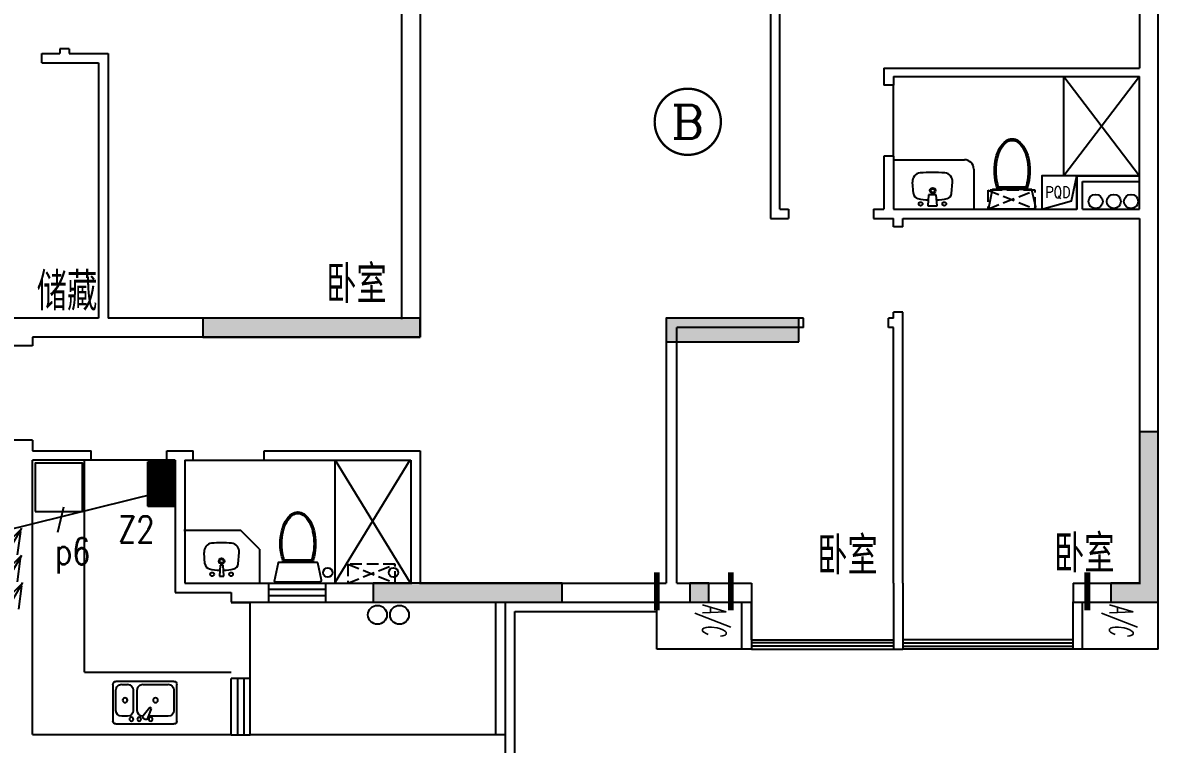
# Model space of a CAD drawing. Extents: x 45735 to 146968, y -75167 to -15767.
# Drawn here: x 76660 to 88663, y -39879 to -32249 of the extents above; entities that cross this region are included whole.
import ezdxf
from ezdxf.enums import TextEntityAlignment as Align

# ---------------------------------------------------------------- set-up
doc = ezdxf.new("R2010")
doc.units = 0
doc.header["$LTSCALE"] = 1000
doc.header["$MEASUREMENT"] = 0
doc.linetypes.add('DASH', pattern=[0.35, 0.25, -0.1])
doc.linetypes.add('DASHED_50', pattern=[0.375, 0.25, -0.125])
doc.layers.get('0').update_dxf_attribs({"linetype": 'CONTINUOUS'})
for name, color, linetype in [('DJ', 4, 'CONTINUOUS'), ('KT', 251, 'CONTINUOUS'), ('PUB_TEXT', 7, 'CONTINUOUS'), ('WALL', 7, 'CONTINUOUS'), ('WINDOW', 7, 'CONTINUOUS'), ('WINDOW_TEXT', 7, 'CONTINUOUS'), ('WIRE', 1, 'CONTINUOUS'), ('厨卫', 251, 'CONTINUOUS'), ('文字', 7, 'CONTINUOUS'), ('构造柱', 7, 'CONTINUOUS'), ('柱', 252, 'CONTINUOUS'), ('热水器', 252, 'CONTINUOUS'), ('空调位', 7, 'CONTINUOUS'), ('管道', 6, 'CONTINUOUS')]:
    doc.layers.add(name, color=color, linetype=linetype)
doc.styles.add('_HZTXT', font='txt.shx', dxfattribs={"width": 0.8, "bigfont": 'hztxt.shx'})
doc.styles.add('COMP', font='COMPLEX', dxfattribs={"bigfont": 'hztxt'})
doc.styles.add('DIM_FONT', font='wcad.shx', dxfattribs={"width": 0.8})
doc.styles.add('HZTXT', font='romans.shx', dxfattribs={"width": 0.8, "bigfont": 'hztxt.shx'})
doc.styles.add('ITALICC', font='italicc.shx', dxfattribs={"width": 0.6})
doc.styles.add('SIMPLEX', font='SIMPLEX.SHX')

# ---------------------------------------------------------------- blocks, each defined once
blk = doc.blocks.new('WC2')
for points in [[(211, 207, 0.354037), (207, 212), (24, 251, 0.477064), (0, 231), (0, -231, 0.477064), (12, -241), (207, -200, 0.354037), (211, -195)], [(218, 163), (218, -150, 0.033558), (269, -165, 0.056391), (405, -181, 0.056391), (541, -165, 0.070142), (644, -126, 0.106098), (721, -59, 0.162033), (743, 6, 0.162033), (721, 71, 0.106098), (644, 138, 0.070142), (541, 178, 0.056391), (405, 193, 0.056391), (269, 178, 0.033558)], [(232, 150), (232, -138, 0.027675), (273, -149, 0.056391), (405, -164, 0.056391), (537, -149, 0.070142), (636, -112, 0.106098), (708, -49, 0.162033), (726, 6, 0.162033), (708, 61, 0.106098), (636, 124, 0.070142), (537, 162, 0.056391), (405, 177, 0.056391), (273, 162, 0.027675)]]:
    blk.add_lwpolyline(points, format="xyb", close=True)
blk = doc.blocks.new('A$C09C21FE1')
at = {"layer": 'DJ'}
for p, q in [((367, 606), (619, 1036)), ((603, 1018), (404, 820)), ((603, 1002), (570, 754)), ((274, 451), (0, 0)), ((249, 442), (60, 288)), ((273, 439), (240, 190))]:
    blk.add_line(p, q, dxfattribs=at)
at = {"layer": 'DJ', "const_width": 93.3}
blk.add_lwpolyline([(280, 524, 1), (373, 524, 1)], format="xyb", close=True, dxfattribs=at)
blk = doc.blocks.new('A$C0D3133EA')
at = {"layer": 'WIRE'}
for p in [(2, 575), (0, 290), (13, 0)]:
    blk.add_blockref('A$C09C21FE1', p, dxfattribs=at)
blk = doc.blocks.new('M_E29JIV')
at = {"color": 0, "linetype": 'ByBlock'}
for p, q in [((0, -307), (0, 307)), ((31, 338), (419, 338)), ((82, 245), (82, 40)), ((358, 307), (143, 307)), ((419, -20), (419, 245)), ((450, 307), (450, -307)), ((48, 2), (57, -12)), ((59, 31), (163, 70)), ((173, 53), (87, -18)), ((163, 70), (173, 53)), ((143, -82), (358, -82)), ((82, -184), (82, -245)), ((358, -123), (143, -123)), ((419, -245), (419, -184)), ((419, -338), (31, -338)), ((143, -307), (358, -307))]:
    blk.add_line(p, q, dxfattribs=at)
for centre, radius in [((251, 112), 25.6), ((51, 61), 20.5), ((51, -61), 20.5), ((51, -143), 20.5), ((251, -210), 25.6)]:
    blk.add_circle(centre, radius, dxfattribs=at)
for centre, radius, start, end in [((31, 307), 30.7, 90, 180), ((143, 245), 61.4, 90, 180), ((358, 245), 61.4, 0, 90), ((419, 307), 30.7, 0, 90), ((66, 12), 20.5, 110.5377, 210), ((74, -2), 20.5, 210, 309.4623), ((143, -20), 61.4, 180, 270), ((358, -20), 61.4, 270, 0), ((143, -184), 61.4, 90, 180), ((358, -184), 61.4, 0, 90), ((31, -307), 30.7, 180, 270), ((143, -245), 61.4, 180, 270), ((358, -245), 61.4, 270, 0), ((419, -307), 30.7, 270, 0)]:
    blk.add_arc(centre, radius, start, end, dxfattribs=at)
at = {"style": 'DIM_FONT', "width": 0.8, "flags": 9}
for tag in ['XSIZE', 'YSIZE']:
    blk.add_attdef(tag, (0, 0), '', height=0.5, dxfattribs=at)
blk = doc.blocks.new('RSQ')
at = {"layer": '热水器', "linetype": 'DASH', "ltscale": 0.5}
for p, q in [((-250, 0), (250, -200)), ((-250, -200), (250, 0))]:
    blk.add_line(p, q, dxfattribs=at)
blk.add_lwpolyline([(250, 0), (-250, 0), (-250, -200), (250, -200)], close=True, dxfattribs=at)
blk = doc.blocks.new('_WBLK')
for p, q in [((-0.5, 0.5), (0.5, 0.5)), ((0.5, 0.167), (-0.5, 0.167)), ((0.5, -0.167), (-0.5, -0.167)), ((-0.5, -0.5), (0.5, -0.5))]:
    blk.add_line(p, q)
at = {"layer": 'WINDOW_TEXT', "style": 'SIMPLEX', "flags": 9}
blk.add_attdef('A', text='', height=1, dxfattribs=at).set_placement((0, 1.5), align=Align.MIDDLE)
blk = doc.blocks.new('*X23')
at = {"color": 0}
for p, q in [((42.111, 32.993), (42.361, 33.243)), ((42.111, 32.995), (42.359, 33.243)), ((42.111, 32.997), (42.358, 33.243)), ((42.111, 32.998), (42.356, 33.243)), ((42.111, 33), (42.354, 33.243)), ((42.111, 33.002), (42.352, 33.243)), ((42.111, 33.004), (42.351, 33.243)), ((42.111, 33.006), (42.349, 33.243)), ((42.111, 33.007), (42.347, 33.243)), ((42.111, 33.009), (42.345, 33.243)), ((42.111, 33.011), (42.344, 33.243)), ((42.111, 33.013), (42.342, 33.243)), ((42.111, 33.014), (42.34, 33.243)), ((42.111, 33.016), (42.338, 33.243)), ((42.111, 33.018), (42.336, 33.243)), ((42.111, 33.02), (42.335, 33.243)), ((42.111, 33.021), (42.333, 33.243)), ((42.111, 33.023), (42.331, 33.243)), ((42.111, 33.025), (42.329, 33.243)), ((42.111, 33.027), (42.328, 33.243)), ((42.111, 33.028), (42.326, 33.243)), ((42.111, 33.03), (42.324, 33.243)), ((42.111, 33.032), (42.322, 33.243)), ((42.111, 33.034), (42.321, 33.243)), ((42.111, 33.036), (42.319, 33.243)), ((42.111, 33.037), (42.317, 33.243)), ((42.111, 33.039), (42.315, 33.243)), ((42.111, 33.041), (42.313, 33.243)), ((42.111, 33.043), (42.312, 33.243)), ((42.111, 33.044), (42.31, 33.243)), ((42.111, 33.046), (42.308, 33.243)), ((42.111, 33.048), (42.306, 33.243)), ((42.111, 33.05), (42.305, 33.243)), ((42.111, 33.051), (42.303, 33.243)), ((42.111, 33.053), (42.301, 33.243)), ((42.111, 33.055), (42.299, 33.243)), ((42.111, 33.057), (42.298, 33.243)), ((42.111, 33.059), (42.296, 33.243)), ((42.111, 33.06), (42.294, 33.243)), ((42.111, 33.062), (42.292, 33.243)), ((42.111, 33.064), (42.291, 33.243)), ((42.111, 33.066), (42.289, 33.243)), ((42.111, 33.067), (42.287, 33.243)), ((42.111, 33.069), (42.285, 33.243)), ((42.111, 33.071), (42.283, 33.243)), ((42.111, 33.073), (42.282, 33.243)), ((42.111, 33.074), (42.28, 33.243)), ((42.111, 33.076), (42.278, 33.243)), ((42.111, 33.078), (42.276, 33.243)), ((42.111, 33.08), (42.275, 33.243)), ((42.111, 33.082), (42.273, 33.243)), ((42.111, 33.083), (42.271, 33.243)), ((42.111, 33.085), (42.269, 33.243)), ((42.111, 33.087), (42.268, 33.243)), ((42.111, 33.089), (42.266, 33.243)), ((42.111, 33.09), (42.264, 33.243)), ((42.111, 33.092), (42.262, 33.243)), ((42.111, 33.094), (42.26, 33.243)), ((42.111, 33.096), (42.259, 33.243)), ((42.111, 33.097), (42.257, 33.243)), ((42.111, 33.099), (42.255, 33.243)), ((42.111, 33.101), (42.253, 33.243)), ((42.111, 33.103), (42.252, 33.243)), ((42.111, 33.104), (42.25, 33.243)), ((42.111, 33.106), (42.248, 33.243)), ((42.111, 33.108), (42.246, 33.243)), ((42.111, 33.11), (42.245, 33.243)), ((42.111, 33.112), (42.243, 33.243)), ((42.111, 33.113), (42.241, 33.243)), ((42.111, 33.115), (42.239, 33.243)), ((42.111, 33.117), (42.237, 33.243)), ((42.111, 33.119), (42.236, 33.243)), ((42.111, 33.12), (42.234, 33.243)), ((42.111, 33.122), (42.232, 33.243)), ((42.111, 33.124), (42.23, 33.243)), ((42.111, 33.126), (42.229, 33.243)), ((42.111, 33.127), (42.227, 33.243)), ((42.111, 33.129), (42.225, 33.243)), ((42.111, 33.131), (42.223, 33.243)), ((42.111, 33.133), (42.222, 33.243)), ((42.111, 33.135), (42.22, 33.243)), ((42.111, 33.136), (42.218, 33.243)), ((42.111, 33.138), (42.216, 33.243)), ((42.111, 33.14), (42.214, 33.243)), ((42.111, 33.142), (42.213, 33.243)), ((42.111, 33.143), (42.211, 33.243)), ((42.111, 33.145), (42.209, 33.243)), ((42.111, 33.147), (42.207, 33.243)), ((42.111, 33.149), (42.206, 33.243)), ((42.111, 33.15), (42.204, 33.243)), ((42.111, 33.152), (42.202, 33.243)), ((42.111, 33.154), (42.2, 33.243)), ((42.111, 33.156), (42.199, 33.243)), ((42.111, 33.158), (42.197, 33.243)), ((42.111, 33.159), (42.195, 33.243)), ((42.111, 33.161), (42.193, 33.243)), ((42.111, 33.163), (42.192, 33.243)), ((42.111, 33.165), (42.19, 33.243)), ((42.111, 33.166), (42.188, 33.243)), ((42.111, 33.168), (42.186, 33.243)), ((42.111, 33.17), (42.184, 33.243)), ((42.111, 33.172), (42.183, 33.243)), ((42.111, 33.173), (42.181, 33.243)), ((42.111, 33.175), (42.179, 33.243)), ((42.111, 33.177), (42.177, 33.243)), ((42.111, 33.179), (42.176, 33.243)), ((42.111, 33.181), (42.174, 33.243)), ((42.111, 33.182), (42.172, 33.243)), ((42.111, 33.184), (42.17, 33.243)), ((42.111, 33.186), (42.169, 33.243)), ((42.111, 33.188), (42.167, 33.243)), ((42.111, 33.189), (42.165, 33.243)), ((42.111, 33.191), (42.163, 33.243)), ((42.111, 33.193), (42.161, 33.243)), ((42.111, 33.195), (42.16, 33.243)), ((42.111, 33.196), (42.158, 33.243)), ((42.111, 33.198), (42.156, 33.243)), ((42.111, 33.2), (42.154, 33.243)), ((42.111, 33.202), (42.153, 33.243)), ((42.111, 33.203), (42.151, 33.243)), ((42.111, 33.205), (42.149, 33.243)), ((42.111, 33.207), (42.147, 33.243)), ((42.111, 33.209), (42.146, 33.243)), ((42.111, 33.211), (42.144, 33.243)), ((42.111, 33.212), (42.142, 33.243)), ((42.111, 33.214), (42.14, 33.243)), ((42.111, 33.216), (42.138, 33.243)), ((42.111, 33.218), (42.137, 33.243)), ((42.111, 33.219), (42.135, 33.243)), ((42.111, 33.221), (42.133, 33.243)), ((42.111, 33.223), (42.131, 33.243)), ((42.111, 33.225), (42.13, 33.243)), ((42.111, 33.226), (42.128, 33.243)), ((42.111, 33.228), (42.126, 33.243)), ((42.111, 33.23), (42.124, 33.243)), ((42.111, 33.232), (42.123, 33.243)), ((42.111, 33.234), (42.121, 33.243)), ((42.111, 33.235), (42.119, 33.243)), ((42.111, 33.237), (42.117, 33.243)), ((42.111, 33.239), (42.115, 33.243)), ((42.111, 33.241), (42.114, 33.243)), ((42.111, 33.242), (42.112, 33.243)), ((42.113, 32.993), (42.363, 33.243)), ((42.115, 32.993), (42.365, 33.243)), ((42.117, 32.993), (42.367, 33.243)), ((42.118, 32.993), (42.368, 33.243)), ((42.12, 32.993), (42.37, 33.243)), ((42.122, 32.993), (42.372, 33.243)), ((42.124, 32.993), (42.374, 33.243)), ((42.125, 32.993), (42.375, 33.243)), ((42.127, 32.993), (42.377, 33.243)), ((42.129, 32.993), (42.379, 33.243)), ((42.131, 32.993), (42.381, 33.243)), ((42.132, 32.993), (42.382, 33.243)), ((42.134, 32.993), (42.384, 33.243)), ((42.136, 32.993), (42.386, 33.243)), ((42.138, 32.993), (42.388, 33.243)), ((42.14, 32.993), (42.39, 33.243)), ((42.141, 32.993), (42.391, 33.243)), ((42.143, 32.993), (42.393, 33.243)), ((42.145, 32.993), (42.395, 33.243)), ((42.147, 32.993), (42.397, 33.243)), ((42.148, 32.993), (42.398, 33.243)), ((42.15, 32.993), (42.4, 33.243)), ((42.152, 32.993), (42.402, 33.243)), ((42.154, 32.993), (42.404, 33.243)), ((42.155, 32.993), (42.405, 33.243)), ((42.157, 32.993), (42.407, 33.243)), ((42.159, 32.993), (42.409, 33.243)), ((42.161, 32.993), (42.411, 33.243)), ((42.162, 32.993), (42.412, 33.243)), ((42.164, 32.993), (42.414, 33.243)), ((42.166, 32.993), (42.416, 33.243)), ((42.168, 32.993), (42.418, 33.243)), ((42.17, 32.993), (42.42, 33.243)), ((42.171, 32.993), (42.421, 33.243)), ((42.173, 32.993), (42.423, 33.243)), ((42.175, 32.993), (42.425, 33.243)), ((42.177, 32.993), (42.427, 33.243)), ((42.178, 32.993), (42.428, 33.243)), ((42.18, 32.993), (42.43, 33.243)), ((42.182, 32.993), (42.432, 33.243)), ((42.184, 32.993), (42.434, 33.243)), ((42.185, 32.993), (42.435, 33.243)), ((42.187, 32.993), (42.437, 33.243)), ((42.189, 32.993), (42.439, 33.243)), ((42.191, 32.993), (42.441, 33.243)), ((42.193, 32.993), (42.443, 33.243)), ((42.194, 32.993), (42.444, 33.243)), ((42.196, 32.993), (42.446, 33.243)), ((42.198, 32.993), (42.448, 33.243)), ((42.2, 32.993), (42.45, 33.243)), ((42.201, 32.993), (42.451, 33.243)), ((42.203, 32.993), (42.453, 33.243)), ((42.205, 32.993), (42.455, 33.243)), ((42.207, 32.993), (42.457, 33.243)), ((42.208, 32.993), (42.458, 33.243)), ((42.21, 32.993), (42.46, 33.243)), ((42.212, 32.993), (42.462, 33.243)), ((42.214, 32.993), (42.464, 33.243)), ((42.216, 32.993), (42.466, 33.243)), ((42.217, 32.993), (42.467, 33.243)), ((42.219, 32.993), (42.469, 33.243)), ((42.221, 32.993), (42.471, 33.243)), ((42.223, 32.993), (42.473, 33.243)), ((42.224, 32.993), (42.474, 33.243)), ((42.226, 32.993), (42.476, 33.243)), ((42.228, 32.993), (42.478, 33.243)), ((42.23, 32.993), (42.48, 33.243)), ((42.231, 32.993), (42.481, 33.243)), ((42.233, 32.993), (42.483, 33.243)), ((42.235, 32.993), (42.485, 33.243)), ((42.237, 32.993), (42.487, 33.243)), ((42.238, 32.993), (42.488, 33.243)), ((42.24, 32.993), (42.49, 33.243)), ((42.242, 32.993), (42.492, 33.243)), ((42.244, 32.993), (42.494, 33.243)), ((42.246, 32.993), (42.496, 33.243)), ((42.247, 32.993), (42.497, 33.243)), ((42.249, 32.993), (42.499, 33.243)), ((42.251, 32.993), (42.501, 33.243)), ((42.253, 32.993), (42.503, 33.243)), ((42.254, 32.993), (42.504, 33.243)), ((42.256, 32.993), (42.506, 33.243)), ((42.258, 32.993), (42.508, 33.243)), ((42.26, 32.993), (42.51, 33.243)), ((42.261, 32.993), (42.511, 33.243)), ((42.263, 32.993), (42.511, 33.241)), ((42.265, 32.993), (42.511, 33.239)), ((42.267, 32.993), (42.511, 33.238)), ((42.269, 32.993), (42.511, 33.236)), ((42.27, 32.993), (42.511, 33.234)), ((42.272, 32.993), (42.511, 33.232)), ((42.274, 32.993), (42.511, 33.23)), ((42.276, 32.993), (42.511, 33.229)), ((42.277, 32.993), (42.511, 33.227)), ((42.279, 32.993), (42.511, 33.225)), ((42.281, 32.993), (42.511, 33.223)), ((42.283, 32.993), (42.511, 33.222)), ((42.284, 32.993), (42.511, 33.22)), ((42.286, 32.993), (42.511, 33.218)), ((42.288, 32.993), (42.511, 33.216)), ((42.29, 32.993), (42.511, 33.215)), ((42.292, 32.993), (42.511, 33.213)), ((42.293, 32.993), (42.511, 33.211)), ((42.295, 32.993), (42.511, 33.209)), ((42.297, 32.993), (42.511, 33.208)), ((42.299, 32.993), (42.511, 33.206)), ((42.3, 32.993), (42.511, 33.204)), ((42.302, 32.993), (42.511, 33.202)), ((42.304, 32.993), (42.511, 33.2)), ((42.306, 32.993), (42.511, 33.199)), ((42.307, 32.993), (42.511, 33.197)), ((42.309, 32.993), (42.511, 33.195)), ((42.311, 32.993), (42.511, 33.193)), ((42.313, 32.993), (42.511, 33.192)), ((42.315, 32.993), (42.511, 33.19)), ((42.316, 32.993), (42.511, 33.188)), ((42.318, 32.993), (42.511, 33.186)), ((42.32, 32.993), (42.511, 33.185)), ((42.322, 32.993), (42.511, 33.183)), ((42.323, 32.993), (42.511, 33.181)), ((42.325, 32.993), (42.511, 33.179)), ((42.327, 32.993), (42.511, 33.177)), ((42.329, 32.993), (42.511, 33.176)), ((42.33, 32.993), (42.511, 33.174)), ((42.332, 32.993), (42.511, 33.172)), ((42.334, 32.993), (42.511, 33.17)), ((42.336, 32.993), (42.511, 33.169)), ((42.337, 32.993), (42.511, 33.167)), ((42.339, 32.993), (42.511, 33.165)), ((42.341, 32.993), (42.511, 33.163)), ((42.343, 32.993), (42.511, 33.162)), ((42.345, 32.993), (42.511, 33.16)), ((42.346, 32.993), (42.511, 33.158)), ((42.348, 32.993), (42.511, 33.156)), ((42.35, 32.993), (42.511, 33.154)), ((42.352, 32.993), (42.511, 33.153)), ((42.353, 32.993), (42.511, 33.151)), ((42.355, 32.993), (42.511, 33.149)), ((42.357, 32.993), (42.511, 33.147)), ((42.359, 32.993), (42.511, 33.146)), ((42.36, 32.993), (42.511, 33.144)), ((42.362, 32.993), (42.511, 33.142)), ((42.364, 32.993), (42.511, 33.14)), ((42.366, 32.993), (42.511, 33.139)), ((42.368, 32.993), (42.511, 33.137)), ((42.369, 32.993), (42.511, 33.135)), ((42.371, 32.993), (42.511, 33.133)), ((42.373, 32.993), (42.511, 33.131)), ((42.375, 32.993), (42.511, 33.13)), ((42.376, 32.993), (42.511, 33.128)), ((42.378, 32.993), (42.511, 33.126)), ((42.38, 32.993), (42.511, 33.124)), ((42.382, 32.993), (42.511, 33.123)), ((42.383, 32.993), (42.511, 33.121)), ((42.385, 32.993), (42.511, 33.119)), ((42.387, 32.993), (42.511, 33.117)), ((42.389, 32.993), (42.511, 33.116)), ((42.391, 32.993), (42.511, 33.114)), ((42.392, 32.993), (42.511, 33.112)), ((42.394, 32.993), (42.511, 33.11)), ((42.396, 32.993), (42.511, 33.109)), ((42.398, 32.993), (42.511, 33.107)), ((42.399, 32.993), (42.511, 33.105)), ((42.401, 32.993), (42.511, 33.103)), ((42.403, 32.993), (42.511, 33.101)), ((42.405, 32.993), (42.511, 33.1)), ((42.406, 32.993), (42.511, 33.098)), ((42.408, 32.993), (42.511, 33.096)), ((42.41, 32.993), (42.511, 33.094)), ((42.412, 32.993), (42.511, 33.093)), ((42.414, 32.993), (42.511, 33.091)), ((42.415, 32.993), (42.511, 33.089)), ((42.417, 32.993), (42.511, 33.087)), ((42.419, 32.993), (42.511, 33.086)), ((42.421, 32.993), (42.511, 33.084)), ((42.422, 32.993), (42.511, 33.082)), ((42.424, 32.993), (42.511, 33.08)), ((42.426, 32.993), (42.511, 33.078)), ((42.428, 32.993), (42.511, 33.077)), ((42.429, 32.993), (42.511, 33.075)), ((42.431, 32.993), (42.511, 33.073)), ((42.433, 32.993), (42.511, 33.071)), ((42.435, 32.993), (42.511, 33.07)), ((42.436, 32.993), (42.511, 33.068)), ((42.438, 32.993), (42.511, 33.066)), ((42.44, 32.993), (42.511, 33.064)), ((42.442, 32.993), (42.511, 33.063)), ((42.444, 32.993), (42.511, 33.061)), ((42.445, 32.993), (42.511, 33.059)), ((42.447, 32.993), (42.511, 33.057)), ((42.449, 32.993), (42.511, 33.055)), ((42.451, 32.993), (42.511, 33.054)), ((42.452, 32.993), (42.511, 33.052)), ((42.454, 32.993), (42.511, 33.05)), ((42.456, 32.993), (42.511, 33.048)), ((42.458, 32.993), (42.511, 33.047)), ((42.459, 32.993), (42.511, 33.045)), ((42.461, 32.993), (42.511, 33.043)), ((42.463, 32.993), (42.511, 33.041)), ((42.465, 32.993), (42.511, 33.04)), ((42.467, 32.993), (42.511, 33.038)), ((42.468, 32.993), (42.511, 33.036)), ((42.47, 32.993), (42.511, 33.034)), ((42.472, 32.993), (42.511, 33.033)), ((42.474, 32.993), (42.511, 33.031)), ((42.475, 32.993), (42.511, 33.029)), ((42.477, 32.993), (42.511, 33.027)), ((42.479, 32.993), (42.511, 33.025)), ((42.481, 32.993), (42.511, 33.024)), ((42.482, 32.993), (42.511, 33.022)), ((42.484, 32.993), (42.511, 33.02)), ((42.486, 32.993), (42.511, 33.018)), ((42.488, 32.993), (42.511, 33.017)), ((42.49, 32.993), (42.511, 33.015)), ((42.491, 32.993), (42.511, 33.013)), ((42.493, 32.993), (42.511, 33.011)), ((42.495, 32.993), (42.511, 33.01)), ((42.497, 32.993), (42.511, 33.008)), ((42.498, 32.993), (42.511, 33.006)), ((42.5, 32.993), (42.511, 33.004)), ((42.502, 32.993), (42.511, 33.002)), ((42.504, 32.993), (42.511, 33.001)), ((42.505, 32.993), (42.511, 32.999)), ((42.507, 32.993), (42.511, 32.997)), ((42.509, 32.993), (42.511, 32.995))]:
    blk.add_line(p, q, dxfattribs=at)
blk = doc.blocks.new('A8')
at = {"layer": 'DJ'}
for p, q in [((390, -308), (1326, -308)), ((390, -308), (390, -893)), ((1326, -308), (1326, -893)), ((390, -893), (1326, -893))]:
    blk.add_line(p, q, dxfattribs=at)
blk.add_solid([(390, -893), (390, -308), (1326, -893), (1326, -308)], dxfattribs=at)
at = {"layer": 'DJ', "xscale": 2340, "yscale": 2340, "zscale": 2340}
blk.add_blockref('*X23', (-98150, -78097), dxfattribs=at)
blk = doc.blocks.new('配电箱')
at = {"layer": 'DJ', "xscale": 0.5, "yscale": 0.5, "zscale": 0.5, "rotation": 180}
blk.add_blockref('A8', (380, -626), dxfattribs=at)
blk = doc.blocks.new('_INDEX1')
at = {"const_width": 0.035}
blk.add_lwpolyline([(-0.5, 0, 1), (0.5, 0, 1)], format="xyb", close=True, dxfattribs=at)
at = {"style": 'COMP', "width": 2.333333}
blk.add_attdef('1', text='', height=0.5, dxfattribs=at).set_placement((-0.25, -0.25), (0.25, -0.25), align=Align.FIT)
blk = doc.blocks.new('A')
at = {"layer": '厨卫'}
blk.add_lwpolyline([(-370, 0), (-59, 85), (0, 350)], dxfattribs=at)
blk.add_lwpolyline([(-370, 0), (0, 0), (0, 350), (-370, 350)], close=True, dxfattribs=at)
at = {"layer": '厨卫', "style": 'HZTXT', "width": 0.8}
blk.add_text('PQD', height=120, dxfattribs=at).set_placement((-333, 118))

msp = doc.modelspace()

# ---------------------------------------------------------------- hatches: boundary and pattern name
at = {"layer": '构造柱'}
msp.add_hatch(color=256, dxfattribs=at).paths.add_polyline_path([(83712.6, -38375.5), (83912.6, -38375.5), (83912.6, -38175.5), (83712.6, -38175.5)])
at = {"layer": '柱'}
h = msp.add_hatch(color=256, dxfattribs=at)
h.paths.add_polyline_path([(69762.6, -39974.5), (69762.6, -39774.5), (70462.6, -39774.5), (70462.6, -42174.5), (69662.6, -42174.5), (69662.6, -41974.5), (70262.6, -41974.5), (70262.6, -39974.5)])
h.paths.add_polyline_path([(56662.6, -42774.5), (56162.6, -42774.5), (56162.6, -44374.5), (56362.6, -44374.5), (56362.6, -42974.5), (56662.6, -42974.5)])
h.paths.add_polyline_path([(56162.6, -46274.5), (56362.6, -46274.5), (56362.6, -48074.5), (56812.6, -48074.5), (56812.6, -48274.5), (56162.6, -48274.5)])
h.paths.add_polyline_path([(53562.6, -36574.5), (53762.6, -36574.5), (53762.6, -38174.5), (54062.6, -38174.5), (54062.6, -38374.5), (53562.6, -38374.5)])
h.paths.add_polyline_path([(54062.6, -28974.5), (53562.6, -28974.5), (53562.6, -31974.5), (53762.6, -31974.5), (53762.6, -29174.5), (54062.6, -29174.5)])
h.paths.add_polyline_path([(59362.6, -48074.5), (59362.6, -48274.5), (60762.6, -48274.5), (60762.6, -48074.5), (60062.6, -48074.5), (60062.6, -47274.5), (59862.6, -47274.5), (59862.6, -48074.5)])
h.paths.add_polyline_path([(60162.6, -41574.5), (60662.6, -41574.5), (60662.6, -43564.5), (60462.6, -43564.5), (60462.6, -41774.5), (60162.6, -41774.5)])
h.paths.add_polyline_path([(65362.6, -47174.5), (65562.6, -47174.5), (65562.6, -48774.5), (65362.6, -48774.5)])
h.paths.add_polyline_path([(69662.6, -46774.5), (69862.6, -46774.5), (69862.6, -48774.5), (69662.6, -48774.5)])
h.paths.add_polyline_path([(65562.6, -41574.5), (65562.6, -41774.5), (63562.6, -41774.5), (63562.6, -41574.5)])
h.paths.add_polyline_path([(68662.6, -39974.5), (68662.6, -39774.5), (67962.6, -39774.5), (67962.6, -42174.5), (68762.6, -42174.5), (68762.6, -41974.5), (68162.6, -41974.5), (68162.6, -39974.5)])
h.paths.add_polyline_path([(68162.6, -39974.5), (68162.6, -41974.5)], flags=16)
h.paths.add_polyline_path([(61362.6, -35574.5), (61362.6, -35374.5), (63662.6, -35374.5), (63662.6, -35574.5)])
h.paths.add_polyline_path([(57362.6, -35624.5), (57362.6, -35374.5), (58762.6, -35374.5), (58762.6, -35624.5)])
h.paths.add_polyline_path([(59862.6, -38374.5), (59862.6, -38174.5), (61862.6, -38174.5), (61862.6, -38374.5)])
h.paths.add_polyline_path([(56962.6, -28974.5), (57662.6, -28974.5), (57662.6, -30274.5), (57662.6, -30474.5), (57462.6, -30474.5), (57462.6, -29174.5), (56962.6, -29174.5)])
h.paths.add_polyline_path([(69662.6, -34574.5), (69862.6, -34574.5), (69862.6, -35574.5), (68562.6, -35574.5), (68562.6, -35374.5), (69662.6, -35374.5)])
h.paths.add_polyline_path([(63462.6, -31574.5), (63662.6, -31574.5), (63662.6, -27574.5), (63462.6, -27574.5)])
h.paths.add_polyline_path([(69662.6, -30974.5), (69862.6, -30974.5), (69862.6, -27574.5), (69662.6, -27574.5)])
h.paths.add_polyline_path([(84862.6, -35624.5), (84862.6, -35374.5), (83462.6, -35374.5), (83462.6, -35624.5)])
h.paths.add_polyline_path([(76662.6, -41574.5), (76662.6, -41774.5), (78662.6, -41774.5), (78662.6, -41574.5)])
h.paths.add_polyline_path([(72562.6, -46774.5), (72362.6, -46774.5), (72362.6, -48774.5), (72562.6, -48774.5)])
h.paths.add_polyline_path([(76862.6, -47174.5), (76662.6, -47174.5), (76662.6, -48774.5), (76862.6, -48774.5)])
h.paths.add_polyline_path([(73562.6, -39974.5), (73562.6, -39774.5), (74262.6, -39774.5), (74262.6, -42174.5), (73462.6, -42174.5), (73462.6, -41974.5), (74062.6, -41974.5), (74062.6, -39974.5)])
h.paths.add_polyline_path([(72462.6, -39974.5), (72462.6, -39774.5), (71762.6, -39774.5), (71762.6, -42174.5), (72562.6, -42174.5), (72562.6, -41974.5), (71962.6, -41974.5), (71962.6, -39974.5)])
h.paths.add_polyline_path([(74062.6, -39974.5), (74062.6, -41974.5)], flags=16)
h.paths.add_polyline_path([(82862.6, -48074.5), (82862.6, -48274.5), (81462.6, -48274.5), (81462.6, -48074.5), (82162.6, -48074.5), (82162.6, -47274.5), (82362.6, -47274.5), (82362.6, -48074.5)])
h.paths.add_polyline_path([(82062.6, -41574.5), (81562.6, -41574.5), (81562.6, -43564.5), (81762.6, -43564.5), (81762.6, -41774.5), (82062.6, -41774.5)])
h.paths.add_polyline_path([(72562.6, -34574.5), (72362.6, -34574.5), (72362.6, -35574.5), (73662.6, -35574.5), (73662.6, -35374.5), (72562.6, -35374.5)])
h.paths.add_polyline_path([(72562.6, -30974.5), (72362.6, -30974.5), (72362.6, -27574.5), (72562.6, -27574.5)])
h.paths.add_polyline_path([(80862.6, -35574.5), (80862.6, -35374.5), (78562.6, -35374.5), (78562.6, -35574.5)])
h.paths.add_polyline_path([(82362.6, -38374.5), (82362.6, -38174.5), (80362.6, -38174.5), (80362.6, -38374.5)])
h.paths.add_polyline_path([(78762.6, -31574.5), (78562.6, -31574.5), (78562.6, -27574.5), (78762.6, -27574.5)])
h.paths.add_polyline_path([(86062.6, -46274.5), (85862.6, -46274.5), (85862.6, -48074.5), (85412.6, -48074.5), (85412.6, -48274.5), (86062.6, -48274.5)])
h.paths.add_polyline_path([(85562.6, -42774.5), (86062.6, -42774.5), (86062.6, -44374.5), (85862.6, -44374.5), (85862.6, -42974.5), (85562.6, -42974.5)])
h.paths.add_polyline_path([(88662.6, -36574.5), (88462.6, -36574.5), (88462.6, -38174.5), (88162.6, -38174.5), (88162.6, -38374.5), (88662.6, -38374.5)])
h.paths.add_polyline_path([(85262.6, -28974.5), (84562.6, -28974.5), (84562.6, -30274.5), (84562.6, -30474.5), (84762.6, -30474.5), (84762.6, -29174.5), (85262.6, -29174.5)])
h.paths.add_polyline_path([(88162.6, -28974.5), (88662.6, -28974.5), (88662.6, -31974.5), (88462.6, -31974.5), (88462.6, -29174.5), (88162.6, -29174.5)])

# ---------------------------------------------------------------- linework, layer by layer
for p, q in [((79262.6, -38174.5), (79862.6, -38174.5)), ((79862.6, -38241.1), (79262.6, -38241.1)), ((79862.6, -38307.8), (79262.6, -38307.8)), ((79262.6, -38374.5), (79862.6, -38374.5)), ((84362.6, -38774.1), (85862.6, -38774.1)), ((85862.6, -38807.4), (84362.6, -38807.4)), ((85862.6, -38840.8), (84362.6, -38840.8)), ((84362.6, -38874.1), (85862.6, -38874.1)), ((87762.6, -38774.1), (85962.6, -38774.1)), ((85962.6, -38807.4), (87762.6, -38807.4)), ((85962.6, -38840.8), (87762.6, -38840.8)), ((87762.6, -38874.1), (85962.6, -38874.1))]:
    msp.add_line(p, q)
at = {"layer": 'DJ', "linetype": 'ByBlock'}
msp.add_line((77030.1, -37635.7), (77094, -37367.2), dxfattribs=at)
at = {"layer": 'KT', "const_width": 60}
for points in [[(83362.6, -38062.2), (83362.6, -38462.2)], [(84143.5, -38062.2), (84143.5, -38462.2)], [(87912.6, -38062.2), (87912.6, -38462.2)]]:
    msp.add_lwpolyline(points, dxfattribs=at)
at = {"layer": 'WALL'}
for p, q in [((88662.6, -38374.5), (88662.6, -28973.4)), ((84662.6, -34219.4), (84662.6, -29163.4)), ((88462.6, -29163.4), (88462.6, -32729.4)), ((80862.6, -30474.4), (80862.6, -35574.5)), ((84562.6, -30474.4), (84562.6, -34319.4)), ((80662.6, -31574.5), (80662.6, -35384.5)), ((77152.6, -32524.5), (77052.6, -32524.5)), ((77052.6, -32524.5), (77052.6, -32574.5)), ((77152.6, -32524.5), (77152.6, -32574.5)), ((76862.6, -32574.5), (77052.6, -32574.5)), ((76862.6, -32674.5), (76862.6, -32574.5)), ((77152.6, -32574.5), (77562.6, -32574.5)), ((77562.6, -32574.5), (77562.6, -35374.5)), ((76862.6, -32674.5), (77462.6, -32674.5)), ((77462.6, -32674.5), (77462.6, -35374.5)), ((85762.6, -32729.4), (88462.6, -32729.4)), ((85762.6, -32729.4), (85762.6, -32909.4)), ((85862.6, -32819.4), (88462.6, -32819.4)), ((85862.6, -32819.4), (85862.6, -32909.4)), ((88462.6, -34219.4), (88462.6, -32819.4)), ((85862.6, -32909.4), (85762.6, -32909.4)), ((85862.6, -33659.4), (85762.6, -33659.4)), ((85762.6, -33659.4), (85762.6, -34219.4)), ((85862.6, -33659.4), (85862.6, -34219.4)), ((87802.6, -33869.4), (87802.6, -34219.4)), ((87802.6, -33869.4), (88462.6, -33869.4)), ((87862.6, -34219.4), (87862.6, -33929.4)), ((87862.6, -33929.4), (88462.6, -33929.4)), ((84562.6, -34319.4), (84752.6, -34319.4)), ((84662.6, -34219.4), (84752.6, -34219.4)), ((84752.6, -34219.4), (84752.6, -34319.4)), ((85652.6, -34219.4), (85652.6, -34319.4)), ((85652.6, -34219.4), (85762.6, -34219.4)), ((85652.6, -34319.4), (85862.6, -34319.4)), ((85862.6, -34219.4), (87802.6, -34219.4)), ((85862.6, -34409.4), (85862.6, -34319.4)), ((85962.6, -34319.4), (88462.6, -34319.4)), ((85962.6, -34409.4), (85962.6, -34319.4)), ((87862.6, -34219.4), (88462.6, -34219.4)), ((88462.6, -34319.4), (88462.6, -38184.5)), ((85962.6, -34409.4), (85862.6, -34409.4)), ((77462.6, -35374.5), (75962.6, -35374.5)), ((80672.6, -35374.5), (77562.6, -35374.5)), ((83462.6, -35373.4), (83462.6, -38174.5)), ((84912.6, -35373.4), (83462.6, -35373.4)), ((84912.6, -35473.4), (84912.6, -35373.4)), ((85812.6, -35473.4), (85812.6, -35373.4)), ((85862.6, -35373.4), (85812.6, -35373.4)), ((85962.6, -35309.4), (85862.6, -35309.4)), ((85862.6, -35373.4), (85862.6, -35309.4)), ((85962.6, -38174.5), (85962.6, -35309.4)), ((83572.6, -38174.5), (83572.6, -35473.4)), ((84912.6, -35473.4), (83572.6, -35473.4)), ((85862.6, -35473.4), (85812.6, -35473.4)), ((85862.6, -38174.5), (85862.6, -35473.4)), ((80862.6, -35574.5), (76762.6, -35574.5)), ((76762.6, -35574.5), (76762.6, -35664.5)), ((76762.6, -35664.5), (76562.6, -35664.5)), ((76762.6, -36664.5), (76562.6, -36664.5)), ((76762.6, -36664.5), (76762.6, -36774.5)), ((76762.6, -36774.5), (77382.6, -36774.5)), ((77382.6, -36874.5), (77382.6, -36774.5)), ((78182.6, -36774.5), (78462.6, -36774.5)), ((78182.6, -36874.5), (78182.6, -36774.5)), ((78462.6, -36874.5), (78462.6, -36774.5)), ((79212.6, -36774.5), (80862.6, -36774.5)), ((79212.6, -36874.5), (79212.6, -36774.5)), ((80862.6, -36774.5), (80862.6, -38184.5)), ((76762.6, -39774.5), (76762.6, -36874.5)), ((77382.6, -36874.5), (76762.6, -36874.5)), ((78272.6, -36874.5), (78182.6, -36874.5)), ((78272.6, -36874.5), (78272.6, -38274.5)), ((78372.6, -36874.5), (78372.6, -38174.5)), ((78372.6, -36874.5), (78462.6, -36874.5)), ((79212.6, -36874.5), (80762.6, -36874.5)), ((80762.6, -36874.5), (80762.6, -38184.5)), ((78272.6, -38274.5), (78862.6, -38274.5)), ((78372.6, -38174.5), (79262.6, -38174.5)), ((78862.6, -38274.5), (78862.6, -38374.5)), ((79262.6, -38374.5), (79262.6, -38174.5)), ((79862.6, -38174.5), (80762.6, -38174.5)), ((79862.6, -38374.5), (79862.6, -38174.5)), ((80862.6, -38174.5), (83462.6, -38174.5)), ((83572.6, -38174.5), (84362.6, -38174.5)), ((84362.6, -38174.5), (84362.6, -38374.5)), ((85862.6, -38174.5), (85862.6, -38874.1)), ((85962.6, -38174.5), (85962.6, -38874.1)), ((87762.6, -38174.5), (88472.6, -38174.5)), ((87762.6, -38174.5), (87762.6, -38374.5)), ((78862.6, -38374.5), (79262.6, -38374.5)), ((79062.6, -38383.1), (78862.6, -38383.1)), ((79862.6, -38374.5), (84362.6, -38374.5)), ((83362.6, -38374.5), (84362.6, -38374.5)), ((84262.6, -38874.1), (84262.6, -38374.5)), ((84262.6, -38874.1), (84262.6, -38381.1)), ((84362.6, -38374.5), (84362.6, -38874.1)), ((87762.6, -38874.1), (87762.6, -38374)), ((87762.6, -38374.5), (88662.6, -38374.5)), ((87762.6, -38374.5), (88662.6, -38374.5)), ((87862.6, -38874.1), (87862.6, -38374.5)), ((84362.6, -38874.1), (84262.6, -38874.1)), ((84362.6, -38774.1), (84362.6, -38874.1)), ((85862.6, -38874.1), (85962.6, -38874.1)), ((87762.6, -38874.1), (87762.6, -38774.1)), ((87862.6, -38874.1), (87762.6, -38874.1)), ((79062.6, -39183.1), (78862.6, -39183.1)), ((79062.6, -39183.1), (78862.6, -39183.1)), ((76762.6, -39774.5), (78862.6, -39774.5)), ((79062.6, -39783.1), (78862.6, -39783.1)), ((79062.6, -39774.5), (81762.2, -39774.5)), ((81762.2, -39974.5), (81762.2, -39774.5))]:
    msp.add_line(p, q, dxfattribs=at)
at = {"layer": 'WINDOW'}
for p, q in [((85862.6, -33659.4), (85862.6, -32909.4)), ((78182.6, -36874.5), (77382.6, -36874.5)), ((78462.6, -36874.5), (79212.6, -36874.5)), ((79062.6, -39183.1), (79062.6, -38383.1)), ((81662.2, -39774.5), (81662.2, -38374.5)), ((81762.2, -39774.5), (81762.2, -38374.5)), ((81762.2, -41574.5), (81762.2, -38374.5))]:
    msp.add_line(p, q, dxfattribs=at)
at = {"layer": 'WINDOW', "color": 8}
for p, q in [((81862.2, -38474.5), (83362.6, -38474.5)), ((81862.2, -41474.5), (81862.2, -38474.5))]:
    msp.add_line(p, q, dxfattribs=at)
at = {"layer": 'WIRE', "linetype": 'ByBlock'}
msp.add_line((76445.2, -37624), (78099.1, -37216.2), dxfattribs=at)
at = {"layer": '厨卫'}
for p, q in [((88462.6, -32819.4), (87662.6, -33868.4)), ((87662.6, -32819.4), (88462.6, -33868.4)), ((87662.6, -33868.4), (87662.6, -32819.4)), ((85872.6, -33698.6), (86612.6, -33698.6)), ((86712.6, -33798.6), (86712.6, -34219.4)), ((87662.6, -33849.4), (87662.6, -33869.4)), ((88463.5, -33869.4), (87663.5, -33869.4)), ((86235, -34070.4), (86227.5, -34187.1)), ((86316.4, -34070.4), (86235, -34070.4)), ((86323.9, -34187.1), (86316.4, -34070.4)), ((86227.5, -34187.1), (86323.9, -34187.1)), ((77312.6, -39114.5), (77312.6, -36874.5)), ((80752.6, -36874.5), (79962.6, -38164.5)), ((79962.6, -36874.5), (80752.6, -38164.5)), ((79962.6, -38164.5), (79962.6, -36874.5)), ((78362.6, -37614.5), (78963.2, -37614.5)), ((79163.2, -37814.5), (78963.2, -37614.5)), ((79163.2, -37814.5), (79163.2, -38164.5)), ((78746.9, -37986.2), (78739.4, -38102.9)), ((78778.3, -37986.2), (78746.9, -37986.2)), ((78785.8, -38102.9), (78778.3, -37986.2)), ((78739.4, -38102.9), (78785.8, -38102.9)), ((77312.6, -39114.5), (78862.6, -39114.5))]:
    msp.add_line(p, q, dxfattribs=at)
for points in [[(86144.8, -33838.1, 0.4090753), (86064.4, -33935.3)], [(86406.5, -33838.1, 0.0415692), (86144.8, -33838.1)], [(86487, -33935.3, 0.4090753), (86406.5, -33838.1)], [(86074.5, -34054.1, 0.3327345), (86121.5, -34108.6, 0.0463646), (86231.7, -34122.3)], [(86319.7, -34122.3, 0.0463646), (86429.9, -34108.6, 0.3327345), (86476.8, -34054.1)], [(78656.7, -37753.9, 0.4090753), (78576.3, -37851.1)], [(78868.4, -37753.9, 0.0513874), (78656.7, -37753.9)], [(78948.9, -37851.1, 0.4090753), (78868.4, -37753.9)], [(78586.4, -37969.9, 0.3327345), (78633.4, -38024.4, 0.0463646), (78743.5, -38038.2)], [(78781.6, -38038.2, 0.0463646), (78891.8, -38024.4, 0.3327345), (78938.7, -37969.9)]]:
    msp.add_lwpolyline(points, format="xyb", dxfattribs=at)
for points in [[(86074.5, -34054.1), (86064.4, -33935.3)], [(86476.8, -34054.1), (86487, -33935.3)], [(78586.4, -37969.9), (78576.3, -37851.1)], [(78938.7, -37969.9), (78948.9, -37851.1)]]:
    msp.add_lwpolyline(points, dxfattribs=at)
msp.add_lwpolyline([(76791, -37418.2), (77291, -37418.2), (77291, -36908.2), (76791, -36908.2)], close=True, dxfattribs=at)
for centre, radius in [((86278.3, -34025.2), 30), ((86278.3, -34025.2), 20), ((86150.7, -34165.2), 20), ((86400.7, -34165.2), 20), ((78762.6, -37941.1), 30), ((78762.6, -37941.1), 20), ((79884.9, -38063.3), 50), ((80578.4, -38063.3), 50), ((78662.6, -38081.1), 20), ((78862.6, -38081.1), 20)]:
    msp.add_circle(centre, radius, dxfattribs=at)
msp.add_arc((86612.6, -33798.6), 100, 0, 90, dxfattribs=at)
at = {"layer": '构造柱'}
msp.add_lwpolyline([(83712.6, -38375.5), (83912.6, -38375.5), (83912.6, -38175.5), (83712.6, -38175.5)], close=True, dxfattribs=at)
at = {"layer": '柱', "flags": 128}
for points in [[(80862.6, -35574.5), (80862.6, -35374.5), (78562.6, -35374.5), (78562.6, -35574.5), (80862.6, -35574.5)], [(84862.6, -35624.5), (84862.6, -35374.5), (83462.6, -35374.5), (83462.6, -35624.5), (84862.6, -35624.5)], [(88662.6, -36574.5), (88462.6, -36574.5), (88462.6, -38174.5), (88162.6, -38174.5), (88162.6, -38374.5), (88662.6, -38374.5), (88662.6, -36574.5)], [(82362.6, -38374.5), (82362.6, -38174.5), (80362.6, -38174.5), (80362.6, -38374.5), (82362.6, -38374.5)]]:
    msp.add_lwpolyline(points, dxfattribs=at)
at = {"layer": '空调位'}
for p, q in [((83362.6, -38874.1), (83362.6, -38374.5)), ((84362.6, -38774.1), (84362.6, -38381.1)), ((87762.6, -38774.1), (87762.6, -38381.1)), ((88662.6, -38774.1), (88662.6, -38381.1)), ((88662.6, -38874.1), (88662.6, -38381.1)), ((84262.6, -38874.1), (83362.6, -38874.1)), ((88662.6, -38874.1), (87862.6, -38874.1))]:
    msp.add_line(p, q, dxfattribs=at)
at = {"layer": '管道'}
for centre, radius in [((88000.3, -34139.4), 75), ((88192.3, -34139.4), 75), ((88375.1, -34139.4), 75), ((80409.3, -38509.6), 100), ((80642.2, -38509.6), 100)]:
    msp.add_circle(centre, radius, dxfattribs=at)

# ---------------------------------------------------------------- block references
at = {"layer": 'PUB_TEXT'}
ref = msp.add_blockref('_INDEX1', (83689.4, -33297.1), dxfattribs=dict(at, xscale=-700, yscale=700, zscale=700))
ref.add_attrib('1', 'B', dxfattribs={"layer": '0', "height": 350, "style": 'COMP', "width": 1.235294}).set_placement((83514.4, -33472.1), (83864.4, -33472.1), align=Align.FIT)
at = {"layer": 'WINDOW'}
msp.add_blockref('A', (87802.6, -34219.4), dxfattribs=at)
at = {"layer": 'WINDOW', "xscale": -600.0000000002183, "yscale": 199.999999999607, "zscale": 600.0000000002183, "rotation": 270}
msp.add_blockref('_WBLK', (78962.6, -39483.1), dxfattribs=at)
at = {"layer": 'WIRE', "rotation": 270}
msp.add_blockref('配电箱', (78454.2, -37176), dxfattribs=at)
at = {"layer": 'WIRE', "linetype": 'ByBlock'}
msp.add_blockref('A$C0D3133EA', (76030.9, -39205), dxfattribs=at)
at = {"layer": '厨卫', "xscale": -1, "rotation": 270}
for p in [(87112, -34219.4), (79562.6, -38164.5)]:
    msp.add_blockref('WC2', p, dxfattribs=at)
at = {"layer": '厨卫', "linetype": 'ByBlock', "xscale": -1, "rotation": 270}
msp.add_blockref('M_E29JIV', (77951.8, -39663.9), dxfattribs=at)
at = {"layer": '热水器'}
for p in [(87112, -34019.4), (80345.6, -37974.5)]:
    msp.add_blockref('RSQ', p, dxfattribs=at)

# ---------------------------------------------------------------- texts
at = {"layer": 'DJ', "linetype": 'DASHED_50', "ltscale": 1000, "style": '_HZTXT', "width": 0.8}
for s, p in [('Z2', (77668.4, -37745.4)), ('p6', (77001, -37978.3))]:
    msp.add_text(s, height=280, dxfattribs=at).set_placement(p)
at = {"layer": '文字', "style": 'HZTXT', "width": 0.8}
for s, p in [('卧室', (79867.3, -35214.6)), ('储藏', (76808.3, -35292.5)), ('卧室', (85057.2, -38084.2)), ('卧室', (85057.2, -38084.2)), ('卧室', (87560.4, -38063.7))]:
    msp.add_text(s, height=400, dxfattribs=at).set_placement(p)
at = {"layer": '空调位', "style": 'ITALICC', "width": 0.5}
for p in [(83846.6, -38397.7), (88146.6, -38397.7)]:
    msp.add_text('A/C', height=250, rotation=270, dxfattribs=at).set_placement(p)

doc.saveas('drawing.dxf')
